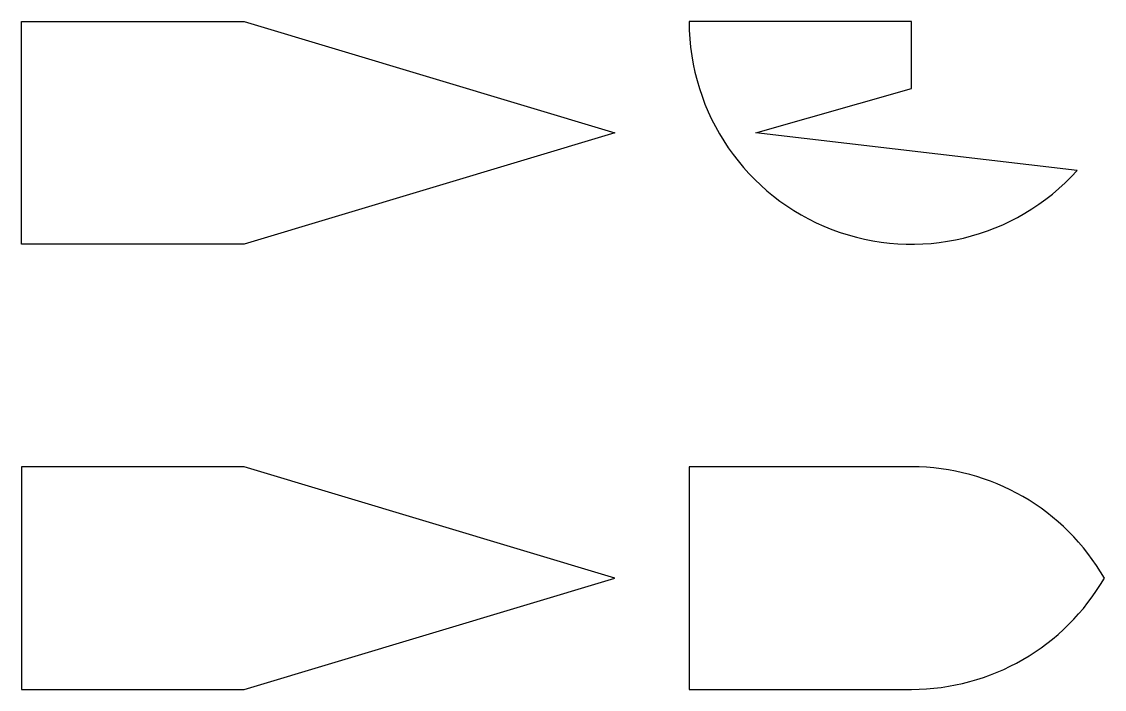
# Model space of a CAD drawing. Header units: millimetres. Extents: x 10 to 58.7, y 0 to 30.
import ezdxf

# ---------------------------------------------------------------- set-up
doc = ezdxf.new("R2010")
doc.units = ezdxf.units.MM
doc.layers.get('0').update_dxf_attribs({"lineweight": 25, "true_color": 0xffffff})

msp = doc.modelspace()

# ---------------------------------------------------------------- linework, layer by layer
for points in [[(10, 30), (20, 30), (36.667, 25), (20, 20), (10, 20), (10, 30)], [(36.667, 5), (20, 10), (10, 10), (10, 0), (20, 0), (36.667, 5)]]:
    msp.add_lwpolyline(points)
msp.add_lwpolyline([(50, 30), (40, 30, 0.687363), (57.433, 23.31), (43, 25), (50, 27), (50, 30)], format="xyb")
at = {"flags": 128}
msp.add_lwpolyline([(40, 10), (40, 0), (50, 0, 0.267949), (58.66, 5, 0.267949), (50, 10), (40, 10)], format="xyb", dxfattribs=at)

doc.saveas('drawing.dxf')
